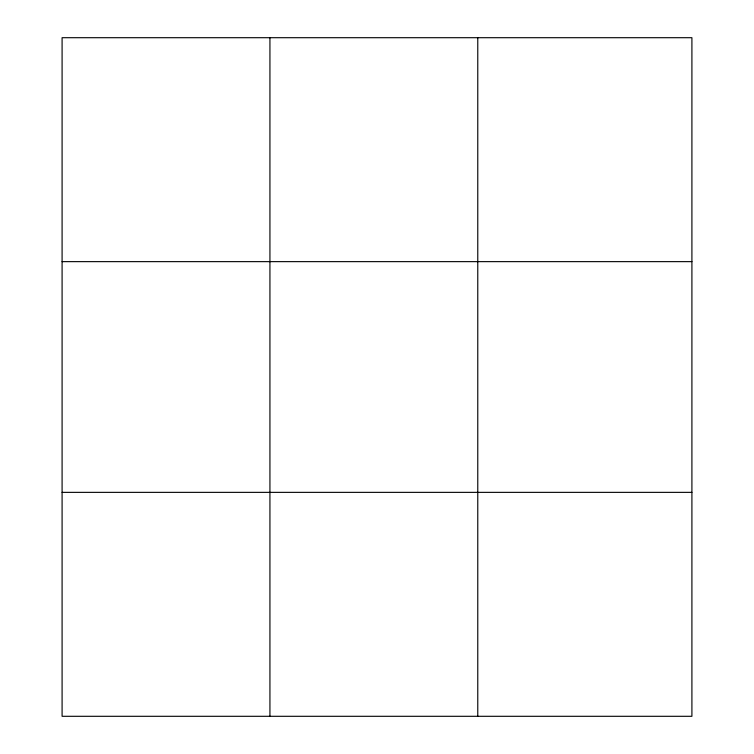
<?xml version="1.0" encoding="UTF-8"?>
<svg xmlns="http://www.w3.org/2000/svg" width="754" height="754" viewBox="0 0 754 754"><rect width="100%" height="100%" fill="white"/><g stroke="black" fill="none" stroke-linecap="round" stroke-linejoin="round"><path stroke-width="1.13" d="M269.932 716.3L269.932 37.7M477.772 716.3L477.772 37.7M691.908 261.638L691.908 37.7L62.092 37.7L62.092 716.3L691.908 716.3L691.908 261.638L62.092 261.638M62.092 492.362L691.908 492.362"/></g></svg>
